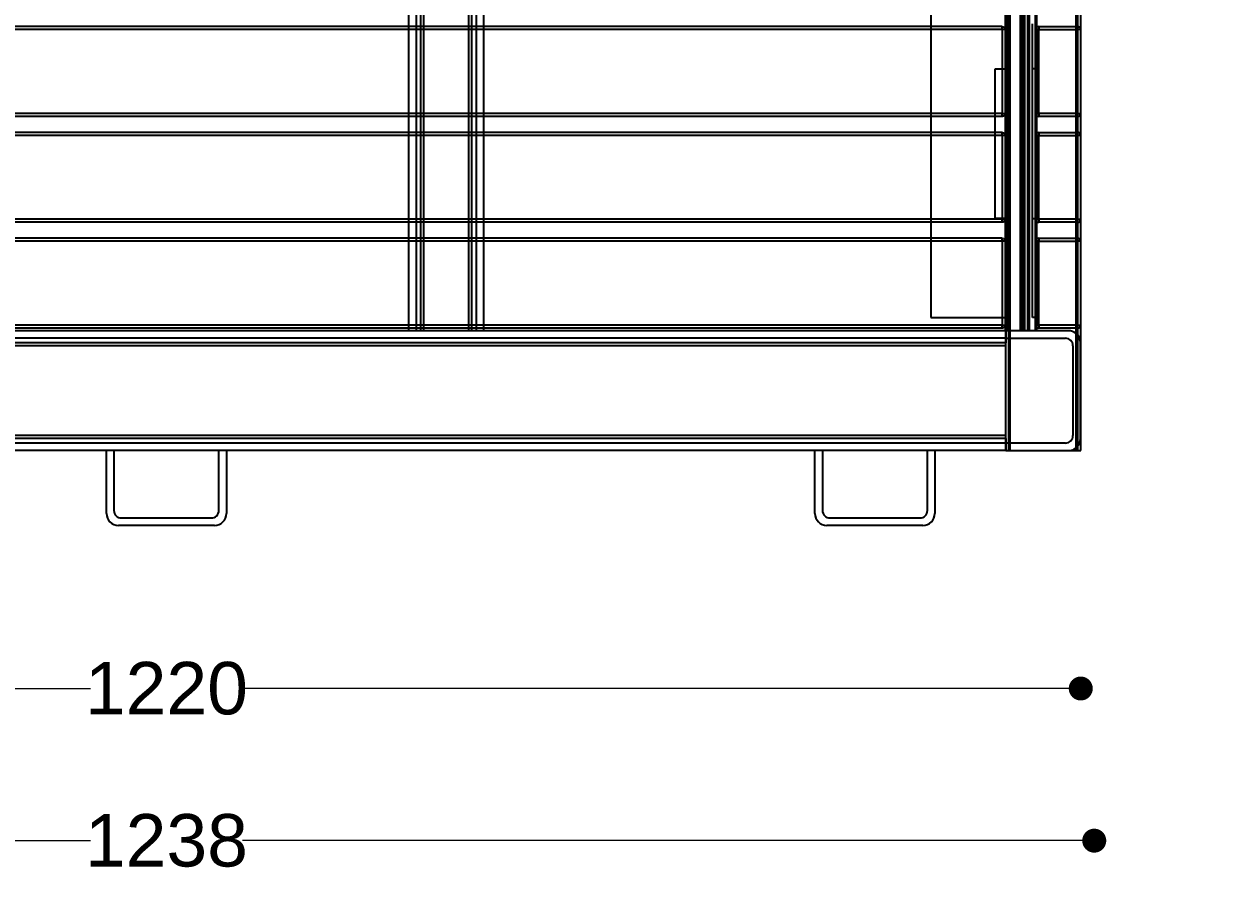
# Model space of a CAD drawing. Header units: millimetres. Extents: x 10366 to 13995, y 24552 to 29685.
# Drawn here: x 11166 to 11965, y 25789 to 26358 of the extents above; entities that cross this region are included whole.
import ezdxf

# ---------------------------------------------------------------- set-up
doc = ezdxf.new("R2010")
doc.units = ezdxf.units.MM
doc.header["$LTSCALE"] = 3
doc.layers.add('Default', color=7, linetype='Continuous')
doc.layers.add('Hidden_lines', color=7, linetype='Continuous')
doc.styles.get("Standard").update_dxf_attribs({"font": 'arial.ttf'})
doc.dimstyles.new('MATEUSZ', dxfattribs={"dimtxt": 35, "dimasz": 16, "dimexe": 0.18, "dimexo": 0.0625, "dimgap": 0.09, "dimtad": 0, "dimdec": 0, "dimdsep": 46, "dimtxsty": 'Standard', "dimblk": 'DOT', "dimcen": 0.09, "dimse1": 1, "dimse2": 1, "dimadec": 0, "dimazin": 0, "dimtfac": 1, "dimtdec": 0, "dimtofl": 0, "dimtmove": 0, "dimatfit": 3, "dimfxl": 1, "dimtolj": 1, "dimtzin": 0, "dimlwd": 9, "dimlwe": 9, "dimarcsym": 0})

# ---------------------------------------------------------------- blocks, each defined once
blk = doc.blocks.new('_Dot')
at = {"color": 0, "linetype": 'ByBlock', "lineweight": -2}
blk.add_line((-0.5, 0), (-1, 0), dxfattribs=at)
at = {"color": 0, "linetype": 'ByBlock', "const_width": 0.5}
blk.add_lwpolyline([(-0.25, 0, 1), (0.25, 0, 1)], format="xyb", close=True, dxfattribs=at)
blk = doc.blocks.new('*D25')
at = {"color": 0, "lineweight": 9, "transparency": 16777216}
for p, q in [((10657.56, 25812.31), (11209.82, 25812.31)), ((11863.56, 25812.31), (11311.3, 25812.31))]:
    blk.add_line(p, q, dxfattribs=at)
at = {"layer": 'Defpoints', "color": 0, "transparency": 16777216}
for p in [(10641.56, 26932.76), (11879.56, 26932.76), (11879.56, 25812.31)]:
    blk.add_point(p, dxfattribs=at)
at = {"color": 0, "lineweight": 9, "transparency": 16777216, "xscale": 16, "yscale": 16, "zscale": 16, "rotation": 180}
blk.add_blockref('_Dot', (10641.56, 25812.31), dxfattribs=at)
at = {"color": 0, "lineweight": 9, "transparency": 16777216, "xscale": 16, "yscale": 16, "zscale": 16}
blk.add_blockref('_Dot', (11879.56, 25812.31), dxfattribs=at)
at = {"color": 0, "transparency": 16777216, "insert": (11260.56, 25812.31), "char_height": 35, "attachment_point": 5}
blk.add_mtext('\\A1;1238', dxfattribs=at)
blk = doc.blocks.new('*D26')
at = {"color": 0, "lineweight": 9, "transparency": 16777216}
for p, q in [((10666.56, 25913.9), (11209.91, 25913.9)), ((11854.56, 25913.9), (11311.2, 25913.9))]:
    blk.add_line(p, q, dxfattribs=at)
at = {"layer": 'Defpoints', "color": 0, "transparency": 16777216}
for p in [(10650.56, 26156.51), (11870.56, 26156.51), (11870.56, 25913.9)]:
    blk.add_point(p, dxfattribs=at)
at = {"color": 0, "lineweight": 9, "transparency": 16777216, "xscale": 16, "yscale": 16, "zscale": 16, "rotation": 180}
blk.add_blockref('_Dot', (10650.56, 25913.9), dxfattribs=at)
at = {"color": 0, "lineweight": 9, "transparency": 16777216, "xscale": 16, "yscale": 16, "zscale": 16}
blk.add_blockref('_Dot', (11870.56, 25913.9), dxfattribs=at)
at = {"color": 0, "transparency": 16777216, "insert": (11260.56, 25913.9), "char_height": 35, "attachment_point": 5}
blk.add_mtext('\\A1;1220', dxfattribs=at)
blk = doc.blocks.new('*D27')
at = {"color": 0, "lineweight": 9, "transparency": 16777216}
for p, q in [((12013.42, 26916.76), (12013.42, 26516.46)), ((12013.42, 26038.76), (12013.42, 26439.07))]:
    blk.add_line(p, q, dxfattribs=at)
at = {"layer": 'Defpoints', "color": 0, "transparency": 16777216}
for p in [(11879.56, 26932.76), (11701.26, 26022.76), (12013.42, 26022.76)]:
    blk.add_point(p, dxfattribs=at)
at = {"color": 0, "lineweight": 9, "transparency": 16777216, "xscale": 16, "yscale": 16, "zscale": 16}
for p, rotation in [((12013.42, 26932.76), 90), ((12013.42, 26022.76), 270)]:
    blk.add_blockref('_Dot', p, dxfattribs=dict(at, rotation=rotation))
at = {"color": 0, "transparency": 16777216, "insert": (12013.42, 26477.76), "char_height": 35, "attachment_point": 5, "rotation": 90}
blk.add_mtext('\\A1;910', dxfattribs=at)

msp = doc.modelspace()

# ---------------------------------------------------------------- linework, layer by layer
at = {"layer": 'Default'}
for p, q in [((11820.56, 26072.76), (11820.56, 26922.76)), ((11822.56, 26072.76), (11822.56, 26922.76)), ((11868.56, 26072.76), (11868.56, 26922.76)), ((11870.56, 26072.76), (11870.56, 26922.76)), ((11820.34, 26357.49), (11820.34, 26458.07)), ((11422.34, 26355.82), (11422.34, 26366.48)), ((11430.36, 26355.82), (11430.36, 26366.48)), ((11464.32, 26355.82), (11464.32, 26366.48)), ((11472.34, 26355.82), (11472.34, 26366.48)), ((11770.56, 26366.48), (11770.56, 26355.82)), ((11818.02, 26355.82), (10703.09, 26355.82)), ((11818.02, 26353.82), (10703.09, 26353.82)), ((11818.02, 26353.82), (11818.02, 26297.82)), ((11820.06, 26353.82), (11820.06, 26297.82)), ((11820.34, 26227.95), (11820.34, 26327.87)), ((11818.02, 26297.82), (10703.09, 26297.82)), ((11818.02, 26295.82), (10703.09, 26295.82)), ((11422.34, 26285.17), (11422.34, 26295.82)), ((11430.36, 26285.17), (11430.36, 26295.82)), ((11464.32, 26285.17), (11464.32, 26295.82)), ((11472.34, 26285.17), (11472.34, 26295.82)), ((11770.56, 26295.82), (11770.56, 26285.17)), ((11813.54, 26285.17), (11813.54, 26295.82)), ((11818.02, 26285.17), (10703.09, 26285.17)), ((11818.02, 26283.17), (10703.09, 26283.17)), ((11818.02, 26283.17), (11818.02, 26227.17)), ((11820.06, 26283.17), (11820.06, 26227.17)), ((11818.02, 26227.17), (10703.09, 26227.17)), ((11818.02, 26225.17), (10703.09, 26225.17)), ((11422.34, 26214.51), (11422.34, 26225.17)), ((11430.36, 26214.51), (11430.36, 26225.17)), ((11464.32, 26214.51), (11464.32, 26225.17)), ((11472.34, 26214.51), (11472.34, 26225.17)), ((11770.56, 26225.17), (11770.56, 26214.51)), ((11818.02, 26214.51), (10703.09, 26214.51)), ((11818.02, 26212.51), (10703.09, 26212.51)), ((11818.02, 26212.51), (11818.02, 26156.51)), ((11820.06, 26212.51), (11820.06, 26156.51)), ((11820.34, 26152.76), (11820.34, 26161.87)), ((11818.02, 26156.51), (10703.09, 26156.51)), ((11818.02, 26154.51), (10703.09, 26154.51)), ((11422.34, 26152.76), (11422.34, 26154.51)), ((11430.36, 26152.76), (11430.36, 26154.51)), ((11464.32, 26152.76), (11464.32, 26154.51)), ((11472.34, 26152.76), (11472.34, 26154.51)), ((11820.56, 26152.76), (10700.56, 26152.76)), ((11820.56, 26144.74), (10700.56, 26144.74)), ((11820.56, 26080.78), (11820.56, 26144.74)), ((11870.34, 26080.78), (11870.34, 26144.74)), ((11820.56, 26080.78), (10700.56, 26080.78)), ((11820.56, 26072.76), (10700.56, 26072.76)), ((11220.56, 26030.78), (11220.56, 26072.76)), ((11225.56, 26072.76), (11225.56, 26032.78)), ((11295.56, 26032.78), (11295.56, 26072.76)), ((11300.56, 26072.76), (11300.56, 26030.78)), ((11693.24, 26030.78), (11693.24, 26072.76)), ((11698.24, 26072.76), (11698.24, 26032.78)), ((11768.24, 26032.78), (11768.24, 26072.76)), ((11773.24, 26072.76), (11773.24, 26030.78)), ((11822.56, 26072.76), (11868.56, 26072.76)), ((11230.58, 26027.76), (11290.54, 26027.76)), ((11703.26, 26027.76), (11763.22, 26027.76)), ((11292.54, 26022.76), (11228.58, 26022.76)), ((11765.22, 26022.76), (11701.26, 26022.76))]:
    msp.add_line(p, q, dxfattribs=at)
for points in [[(11818.02, 26353.82, 0), (11818.02, 26355.82, 0)], [(11818.02, 26355.82, 0), (11818.21, 26355.82, 0), (11818.39, 26355.79, 0), (11818.58, 26355.75, 0), (11818.77, 26355.68, 0), (11818.96, 26355.6, 0), (11819.14, 26355.5, 0), (11819.31, 26355.38, 0), (11819.46, 26355.24, 0), (11819.6, 26355.09, 0), (11819.73, 26354.92, 0), (11819.83, 26354.74, 0), (11819.92, 26354.56, 0), (11819.98, 26354.37, 0), (11820.02, 26354.19, 0), (11820.05, 26354, 0), (11820.06, 26353.82, 0)], [(11820.06, 26353.82, 0), (11820.06, 26353.82, 0), (11820.06, 26353.82, 0), (11820.06, 26353.82, 0), (11820.06, 26353.82, 0), (11820.06, 26353.82, 0), (11820.06, 26353.82, 0), (11820.06, 26353.82, 0), (11820.06, 26353.82, 0), (11820.06, 26353.82, 0), (11820.06, 26353.82, 0), (11820.06, 26353.82, 0), (11820.06, 26353.82, 0), (11820.05, 26353.82, 0), (11820.04, 26353.82, 0), (11820, 26353.82, 0), (11819.81, 26353.82, 0), (11818.02, 26353.82, 0)], [(11820.06, 26297.82, 0), (11820.05, 26297.64, 0), (11820.02, 26297.46, 0), (11819.98, 26297.27, 0), (11819.92, 26297.09, 0), (11819.83, 26296.91, 0), (11819.73, 26296.73, 0), (11819.6, 26296.56, 0), (11819.46, 26296.41, 0), (11819.31, 26296.27, 0), (11819.14, 26296.15, 0), (11818.96, 26296.05, 0), (11818.77, 26295.97, 0), (11818.58, 26295.9, 0), (11818.39, 26295.86, 0), (11818.21, 26295.83, 0), (11818.02, 26295.82, 0)], [(11818.02, 26297.82, 0), (11820.06, 26297.82, 0)], [(11818.02, 26295.82, 0), (11818.02, 26295.82, 0), (11818.02, 26295.82, 0), (11818.02, 26295.82, 0), (11818.02, 26295.82, 0), (11818.02, 26295.82, 0), (11818.02, 26295.82, 0), (11818.02, 26295.82, 0), (11818.02, 26295.82, 0), (11818.02, 26295.82, 0), (11818.02, 26295.82, 0), (11818.02, 26295.83, 0), (11818.02, 26295.83, 0), (11818.02, 26295.84, 0), (11818.02, 26295.88, 0), (11818.02, 26296.07, 0), (11818.02, 26297.82, 0)], [(11818.02, 26285.17, 0), (11818.21, 26285.16, 0), (11818.39, 26285.13, 0), (11818.58, 26285.09, 0), (11818.77, 26285.03, 0), (11818.96, 26284.94, 0), (11819.14, 26284.84, 0), (11819.31, 26284.72, 0), (11819.46, 26284.58, 0), (11819.6, 26284.43, 0), (11819.73, 26284.26, 0), (11819.83, 26284.08, 0), (11819.92, 26283.9, 0), (11819.98, 26283.72, 0), (11820.02, 26283.53, 0), (11820.05, 26283.35, 0), (11820.06, 26283.17, 0)], [(11818.02, 26283.17, 0), (11818.02, 26285.17, 0)], [(11820.06, 26283.17, 0), (11820.06, 26283.17, 0), (11820.06, 26283.17, 0), (11820.06, 26283.17, 0), (11820.06, 26283.17, 0), (11820.06, 26283.17, 0), (11820.06, 26283.17, 0), (11820.06, 26283.17, 0), (11820.06, 26283.17, 0), (11820.06, 26283.17, 0), (11820.06, 26283.17, 0), (11820.06, 26283.17, 0), (11820.06, 26283.17, 0), (11820.05, 26283.17, 0), (11820.04, 26283.17, 0), (11820, 26283.17, 0), (11819.81, 26283.17, 0), (11818.02, 26283.17, 0)], [(11818.02, 26227.17, 0), (11820.06, 26227.17, 0)], [(11820.06, 26227.17, 0), (11820.05, 26226.99, 0), (11820.02, 26226.8, 0), (11819.98, 26226.62, 0), (11819.92, 26226.43, 0), (11819.83, 26226.25, 0), (11819.73, 26226.07, 0), (11819.6, 26225.91, 0), (11819.46, 26225.75, 0), (11819.31, 26225.61, 0), (11819.14, 26225.49, 0), (11818.96, 26225.39, 0), (11818.77, 26225.31, 0), (11818.58, 26225.24, 0), (11818.39, 26225.2, 0), (11818.21, 26225.17, 0), (11818.02, 26225.17, 0)], [(11818.02, 26225.17, 0), (11818.02, 26225.17, 0), (11818.02, 26225.17, 0), (11818.02, 26225.17, 0), (11818.02, 26225.17, 0), (11818.02, 26225.17, 0), (11818.02, 26225.17, 0), (11818.02, 26225.17, 0), (11818.02, 26225.17, 0), (11818.02, 26225.17, 0), (11818.02, 26225.17, 0), (11818.02, 26225.17, 0), (11818.02, 26225.17, 0), (11818.02, 26225.18, 0), (11818.02, 26225.22, 0), (11818.02, 26225.41, 0), (11818.02, 26227.17, 0)], [(11818.02, 26214.51, 0), (11818.21, 26214.5, 0), (11818.39, 26214.47, 0), (11818.58, 26214.43, 0), (11818.77, 26214.37, 0), (11818.96, 26214.28, 0), (11819.14, 26214.18, 0), (11819.31, 26214.06, 0), (11819.46, 26213.92, 0), (11819.6, 26213.77, 0), (11819.73, 26213.6, 0), (11819.83, 26213.43, 0), (11819.92, 26213.24, 0), (11819.98, 26213.06, 0), (11820.02, 26212.87, 0), (11820.05, 26212.69, 0), (11820.06, 26212.51, 0)], [(11818.02, 26212.51, 0), (11818.02, 26214.51, 0)], [(11820.06, 26212.51, 0), (11820.06, 26212.51, 0), (11820.06, 26212.51, 0), (11820.06, 26212.51, 0), (11820.06, 26212.51, 0), (11820.06, 26212.51, 0), (11820.06, 26212.51, 0), (11820.06, 26212.51, 0), (11820.06, 26212.51, 0), (11820.06, 26212.51, 0), (11820.06, 26212.51, 0), (11820.06, 26212.51, 0), (11820.06, 26212.51, 0), (11820.05, 26212.51, 0), (11820.04, 26212.51, 0), (11820, 26212.51, 0), (11819.81, 26212.51, 0), (11818.02, 26212.51, 0)], [(11818.02, 26156.51, 0), (11820.06, 26156.51, 0)], [(11820.06, 26156.51, 0), (11820.05, 26156.33, 0), (11820.02, 26156.14, 0), (11819.98, 26155.96, 0), (11819.92, 26155.77, 0), (11819.83, 26155.59, 0), (11819.73, 26155.41, 0), (11819.6, 26155.25, 0), (11819.46, 26155.09, 0), (11819.31, 26154.95, 0), (11819.14, 26154.83, 0), (11818.96, 26154.73, 0), (11818.77, 26154.65, 0), (11818.58, 26154.58, 0), (11818.39, 26154.54, 0), (11818.21, 26154.52, 0), (11818.02, 26154.51, 0)], [(11818.02, 26154.51, 0), (11818.02, 26154.51, 0), (11818.02, 26154.51, 0), (11818.02, 26154.51, 0), (11818.02, 26154.51, 0), (11818.02, 26154.51, 0), (11818.02, 26154.51, 0), (11818.02, 26154.51, 0), (11818.02, 26154.51, 0), (11818.02, 26154.51, 0), (11818.02, 26154.51, 0), (11818.02, 26154.51, 0), (11818.02, 26154.51, 0), (11818.02, 26154.52, 0), (11818.02, 26154.57, 0), (11818.02, 26154.75, 0), (11818.02, 26156.51, 0)], [(11820.56, 26152.76, 0), (11820.56, 26152.76, 0), (11820.56, 26152.76, 0), (11820.56, 26152.76, 0), (11820.56, 26152.76, 0), (11820.56, 26152.76, 0), (11820.56, 26152.76, 0), (11820.56, 26152.76, 0), (11820.56, 26152.76, 0), (11820.56, 26152.76, 0), (11820.56, 26152.76, 0), (11820.56, 26152.76, 0), (11820.56, 26152.76, 0), (11820.56, 26152.75, 0), (11820.56, 26152.71, 0), (11820.56, 26152.53, 0), (11820.56, 26151.77, 0), (11820.56, 26144.74, 0)], [(11820.56, 26080.78, 0), (11820.56, 26072.76, 0)], [(11820.56, 26072.76, 0), (11820.56, 26072.76, 0), (11820.56, 26072.76, 0), (11820.56, 26072.76, 0), (11820.56, 26072.76, 0), (11820.56, 26072.76, 0), (11820.56, 26072.76, 0), (11820.56, 26072.76, 0), (11820.56, 26072.76, 0), (11820.56, 26072.76, 0), (11820.56, 26072.76, 0), (11820.56, 26072.76, 0), (11820.56, 26072.76, 0), (11820.57, 26072.76, 0), (11820.62, 26072.76, 0), (11820.8, 26072.76, 0), (11822.56, 26072.76, 0)], [(11868.56, 26072.76, 0), (11870.56, 26072.76, 0)]]:
    msp.add_polyline3d(points, dxfattribs=at)
for centre, radius, start, end in [((11868.56, 26353.82), 2, 0, 30.24909), ((11868.56, 26297.82), 2, 321.03507, 0), ((11868.56, 26283.17), 2, 0, 31.17023), ((11868.56, 26227.17), 2, 321.64704, 0), ((11868.56, 26212.51), 2, 0, 31.71027), ((11868.56, 26156.51), 2, 322.25862, 0), ((11862.32, 26144.74), 8.02, 0, 11.05345), ((11862.32, 26080.78), 8.02, 351.11813, 0), ((11862.32, 26080.78), 8.02, 270, 290.89198), ((11228.58, 26030.78), 8.02, 180, 270), ((11230.58, 26032.78), 5.02, 180, 270), ((11290.54, 26032.78), 5.02, 270, 360), ((11292.54, 26030.78), 8.02, 270, 0), ((11701.26, 26030.78), 8.02, 180, 270), ((11703.26, 26032.78), 5.02, 180, 270), ((11703.26, 26032.78), 5.02, 180, 270), ((11763.22, 26032.78), 5.02, 270, 360), ((11765.22, 26030.78), 8.02, 270, 0)]:
    msp.add_arc(centre, radius, start, end, dxfattribs=at)
at = {"layer": 'Hidden_lines'}
for p, q in [((11427.34, 26152.76), (11427.34, 26922.76)), ((11432.36, 26152.76), (11432.36, 26922.76)), ((11462.32, 26152.76), (11462.32, 26922.76)), ((11467.34, 26152.76), (11467.34, 26922.76)), ((11821.34, 26152.76), (11821.34, 26922.76)), ((11823.56, 26072.76), (11823.56, 26922.76)), ((11830.32, 26152.76), (11830.32, 26922.76)), ((11831.32, 26152.76), (11831.32, 26922.76)), ((11832.32, 26152.76), (11832.32, 26922.76)), ((11833.32, 26152.76), (11833.32, 26922.76)), ((11835.34, 26152.76), (11835.34, 26922.76)), ((11836.34, 26152.76), (11836.34, 26922.76)), ((11840.34, 26152.76), (11840.34, 26922.76)), ((11841.34, 26152.76), (11841.34, 26922.76)), ((11867.56, 26072.76), (11867.56, 26922.76)), ((11422.34, 26295.82), (11422.34, 26355.82)), ((11430.36, 26295.82), (11430.36, 26355.82)), ((11464.32, 26295.82), (11464.32, 26355.82)), ((11472.34, 26295.82), (11472.34, 26355.82)), ((11770.56, 26355.82), (11770.56, 26295.82)), ((11820.34, 26327.87), (11820.34, 26357.49)), ((11838.34, 26327.76), (11838.34, 26357.76)), ((11840.56, 26297.82), (11840.56, 26353.82)), ((11841.34, 26327.76), (11841.34, 26357.76)), ((11842.56, 26355.82), (11868.56, 26355.82)), ((11842.56, 26353.82), (11868.56, 26353.82)), ((11842.56, 26297.82), (11842.56, 26353.82)), ((11813.54, 26295.82), (11813.54, 26327.76)), ((11813.54, 26327.76), (11820.56, 26327.76)), ((11841.34, 26327.76), (11838.34, 26327.76)), ((11838.34, 26227.76), (11838.34, 26327.76)), ((11841.34, 26227.76), (11841.34, 26327.76)), ((11868.56, 26297.82), (11842.56, 26297.82)), ((11868.56, 26295.82), (11842.56, 26295.82)), ((11422.34, 26225.17), (11422.34, 26285.17)), ((11430.36, 26225.17), (11430.36, 26285.17)), ((11464.32, 26225.17), (11464.32, 26285.17)), ((11472.34, 26225.17), (11472.34, 26285.17)), ((11770.56, 26285.17), (11770.56, 26225.17)), ((11813.54, 26227.76), (11813.54, 26285.17)), ((11840.56, 26227.17), (11840.56, 26283.17)), ((11842.56, 26285.17), (11868.56, 26285.17)), ((11842.56, 26283.17), (11868.56, 26283.17)), ((11842.56, 26227.17), (11842.56, 26283.17)), ((11820.56, 26227.76), (11813.54, 26227.76)), ((11820.34, 26161.87), (11820.34, 26227.95)), ((11838.34, 26227.76), (11841.34, 26227.76)), ((11838.34, 26161.64), (11838.34, 26227.76)), ((11841.34, 26161.64), (11841.34, 26227.76)), ((11868.56, 26227.17), (11842.56, 26227.17)), ((11868.56, 26225.17), (11842.56, 26225.17)), ((11422.34, 26154.51), (11422.34, 26214.51)), ((11430.36, 26154.51), (11430.36, 26214.51)), ((11464.32, 26154.51), (11464.32, 26214.51)), ((11472.34, 26154.51), (11472.34, 26214.51)), ((11770.56, 26214.51), (11770.56, 26161.64)), ((11840.56, 26156.51), (11840.56, 26212.51)), ((11842.56, 26214.51), (11868.56, 26214.51)), ((11842.56, 26212.51), (11868.56, 26212.51)), ((11842.56, 26156.51), (11842.56, 26212.51)), ((11770.56, 26161.64), (11820.56, 26161.64)), ((11841.34, 26161.64), (11838.34, 26161.64)), ((11868.56, 26156.51), (11842.56, 26156.51)), ((11868.56, 26154.51), (11842.56, 26154.51)), ((11820.56, 26147.76), (10700.56, 26147.76)), ((11862.32, 26152.76), (11820.34, 26152.76)), ((11820.34, 26152.76), (11820.34, 26147.76)), ((11820.34, 26147.76), (11860.32, 26147.76)), ((11820.56, 26142.74), (10700.56, 26142.74)), ((11865.34, 26142.74), (11865.34, 26082.78)), ((11820.56, 26082.78), (10700.56, 26082.78)), ((11820.56, 26077.76), (10700.56, 26077.76)), ((11860.32, 26077.76), (11820.34, 26077.76)), ((11820.34, 26077.76), (11820.34, 26072.76))]:
    msp.add_line(p, q, dxfattribs=at)
for points in [[(11842.56, 26353.82, 0), (11840.56, 26353.82, 0)], [(11842.56, 26355.82, 0), (11842.56, 26355.82, 0), (11842.56, 26355.82, 0), (11842.56, 26355.82, 0), (11842.56, 26355.82, 0), (11842.56, 26355.82, 0), (11842.56, 26355.82, 0), (11842.56, 26355.82, 0), (11842.56, 26355.82, 0), (11842.56, 26355.82, 0), (11842.56, 26355.82, 0), (11842.56, 26355.82, 0), (11842.56, 26355.82, 0), (11842.56, 26355.82, 0), (11842.56, 26355.81, 0), (11842.56, 26355.77, 0), (11842.56, 26355.58, 0), (11842.56, 26353.82, 0)], [(11870.56, 26353.82, 0), (11870.56, 26353.82, 0), (11870.56, 26353.82, 0), (11870.56, 26353.82, 0), (11870.56, 26353.82, 0), (11870.56, 26353.82, 0), (11870.56, 26353.82, 0), (11870.56, 26353.82, 0), (11870.56, 26353.82, 0), (11870.56, 26353.82, 0), (11870.56, 26353.82, 0), (11870.56, 26353.82, 0), (11870.56, 26353.82, 0), (11870.56, 26353.82, 0), (11870.54, 26353.82, 0), (11870.5, 26353.82, 0), (11870.31, 26353.82, 0), (11868.56, 26353.82, 0)], [(11840.56, 26297.82, 0), (11840.56, 26297.82, 0), (11840.56, 26297.82, 0), (11840.56, 26297.82, 0), (11840.56, 26297.82, 0), (11840.56, 26297.82, 0), (11840.56, 26297.82, 0), (11840.56, 26297.82, 0), (11840.56, 26297.82, 0), (11840.56, 26297.82, 0), (11840.56, 26297.82, 0), (11840.56, 26297.82, 0), (11840.56, 26297.82, 0), (11840.57, 26297.82, 0), (11840.62, 26297.82, 0), (11840.8, 26297.82, 0), (11842.56, 26297.82, 0)], [(11842.56, 26297.82, 0), (11842.56, 26295.82, 0)], [(11868.56, 26297.82, 0), (11870.56, 26297.82, 0)], [(11842.56, 26283.17, 0), (11840.56, 26283.17, 0)], [(11842.56, 26285.17, 0), (11842.56, 26285.17, 0), (11842.56, 26285.17, 0), (11842.56, 26285.17, 0), (11842.56, 26285.17, 0), (11842.56, 26285.17, 0), (11842.56, 26285.17, 0), (11842.56, 26285.17, 0), (11842.56, 26285.17, 0), (11842.56, 26285.17, 0), (11842.56, 26285.17, 0), (11842.56, 26285.17, 0), (11842.56, 26285.17, 0), (11842.56, 26285.16, 0), (11842.56, 26285.15, 0), (11842.56, 26285.11, 0), (11842.56, 26284.92, 0), (11842.56, 26283.17, 0)], [(11870.56, 26283.17, 0), (11870.56, 26283.17, 0), (11870.56, 26283.17, 0), (11870.56, 26283.17, 0), (11870.56, 26283.17, 0), (11870.56, 26283.17, 0), (11870.56, 26283.17, 0), (11870.56, 26283.17, 0), (11870.56, 26283.17, 0), (11870.56, 26283.17, 0), (11870.56, 26283.17, 0), (11870.56, 26283.17, 0), (11870.56, 26283.17, 0), (11870.56, 26283.17, 0), (11870.54, 26283.17, 0), (11870.5, 26283.17, 0), (11870.31, 26283.17, 0), (11868.56, 26283.17, 0)], [(11840.56, 26227.17, 0), (11840.56, 26227.17, 0), (11840.56, 26227.17, 0), (11840.56, 26227.17, 0), (11840.56, 26227.17, 0), (11840.56, 26227.17, 0), (11840.56, 26227.17, 0), (11840.56, 26227.17, 0), (11840.56, 26227.17, 0), (11840.56, 26227.17, 0), (11840.56, 26227.17, 0), (11840.56, 26227.17, 0), (11840.56, 26227.17, 0), (11840.57, 26227.17, 0), (11840.62, 26227.17, 0), (11840.8, 26227.17, 0), (11842.56, 26227.17, 0)], [(11842.56, 26227.17, 0), (11842.56, 26225.17, 0)], [(11868.56, 26227.17, 0), (11870.56, 26227.17, 0)], [(11842.56, 26212.51, 0), (11840.56, 26212.51, 0)], [(11842.56, 26214.51, 0), (11842.56, 26214.51, 0), (11842.56, 26214.51, 0), (11842.56, 26214.51, 0), (11842.56, 26214.51, 0), (11842.56, 26214.51, 0), (11842.56, 26214.51, 0), (11842.56, 26214.51, 0), (11842.56, 26214.51, 0), (11842.56, 26214.51, 0), (11842.56, 26214.51, 0), (11842.56, 26214.51, 0), (11842.56, 26214.51, 0), (11842.56, 26214.5, 0), (11842.56, 26214.49, 0), (11842.56, 26214.45, 0), (11842.56, 26214.26, 0), (11842.56, 26212.51, 0)], [(11870.56, 26212.51, 0), (11870.56, 26212.51, 0), (11870.56, 26212.51, 0), (11870.56, 26212.51, 0), (11870.56, 26212.51, 0), (11870.56, 26212.51, 0), (11870.56, 26212.51, 0), (11870.56, 26212.51, 0), (11870.56, 26212.51, 0), (11870.56, 26212.51, 0), (11870.56, 26212.51, 0), (11870.56, 26212.51, 0), (11870.56, 26212.51, 0), (11870.56, 26212.51, 0), (11870.54, 26212.51, 0), (11870.5, 26212.51, 0), (11870.31, 26212.51, 0), (11868.56, 26212.51, 0)], [(11840.56, 26156.51, 0), (11840.56, 26156.51, 0), (11840.56, 26156.51, 0), (11840.56, 26156.51, 0), (11840.56, 26156.51, 0), (11840.56, 26156.51, 0), (11840.56, 26156.51, 0), (11840.56, 26156.51, 0), (11840.56, 26156.51, 0), (11840.56, 26156.51, 0), (11840.56, 26156.51, 0), (11840.56, 26156.51, 0), (11840.56, 26156.51, 0), (11840.57, 26156.51, 0), (11840.62, 26156.51, 0), (11840.8, 26156.51, 0), (11842.56, 26156.51, 0)], [(11842.56, 26156.51, 0), (11842.56, 26154.51, 0)], [(11868.56, 26156.51, 0), (11870.56, 26156.51, 0)]]:
    msp.add_polyline3d(points, dxfattribs=at)
for centre, radius, start, end in [((11842.56, 26353.82), 2, 90, 180), ((11868.56, 26353.82), 2, 30.24909, 90), ((11842.56, 26297.82), 2, 180, 270), ((11868.56, 26297.82), 2, 270, 321.03507), ((11842.56, 26283.17), 2, 90, 180), ((11868.56, 26283.17), 2, 31.17023, 90), ((11842.56, 26227.17), 2, 180, 270), ((11868.56, 26227.17), 2, 270, 321.64704), ((11842.56, 26212.51), 2, 90, 180), ((11868.56, 26212.51), 2, 31.71027, 90), ((11842.56, 26156.51), 2, 180, 270), ((11868.56, 26156.51), 2, 270, 322.25862), ((11860.32, 26142.74), 5.02, 0, 90), ((11862.32, 26144.74), 8.02, 11.05345, 90), ((11860.32, 26082.78), 5.02, 270, 0), ((11862.32, 26080.78), 8.02, 290.89198, 351.11813)]:
    msp.add_arc(centre, radius, start, end, dxfattribs=at)

# ---------------------------------------------------------------- dimensions: what is measured, and where the dimension line sits
dim = msp.add_linear_dim(base=(12013.42, 26022.76), p1=(11879.56, 26932.76), p2=(11701.26, 26022.76), angle=90, dimstyle='MATEUSZ')
dim.commit()
dim.dimension.update_dxf_attribs({"geometry": '*D27', "text_midpoint": (12013.42, 26477.76)})
for base, p1, p2, picture, middle in [((11879.56, 25812.31), (10641.56, 26932.76), (11879.56, 26932.76), '*D25', (11260.56, 25812.31)), ((11870.56, 25913.9), (10650.56, 26156.51), (11870.56, 26156.51), '*D26', (11260.56, 25913.9))]:
    dim = msp.add_linear_dim(base=base, p1=p1, p2=p2, dimstyle='MATEUSZ')
    dim.commit()
    dim.dimension.update_dxf_attribs({"geometry": picture, "text_midpoint": middle})

doc.saveas('drawing.dxf')
